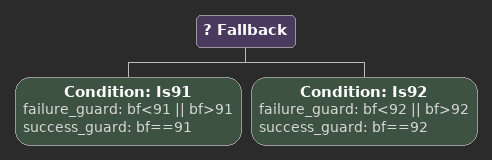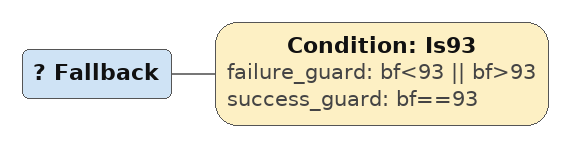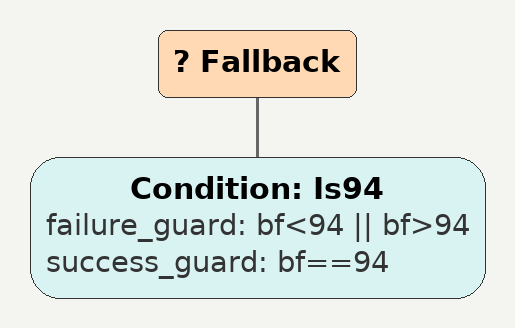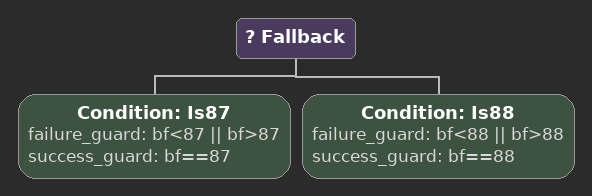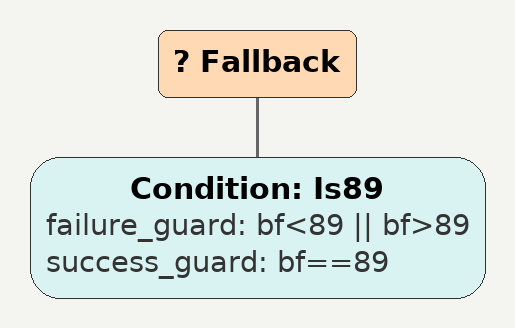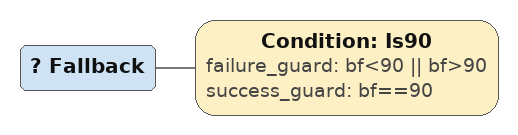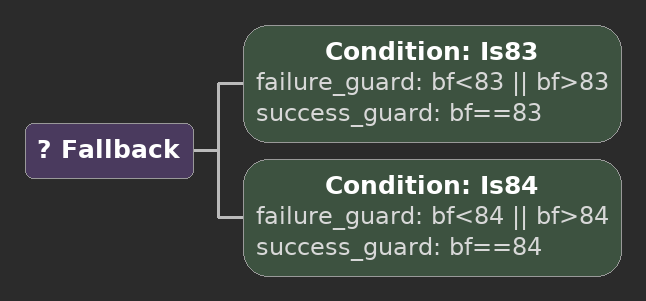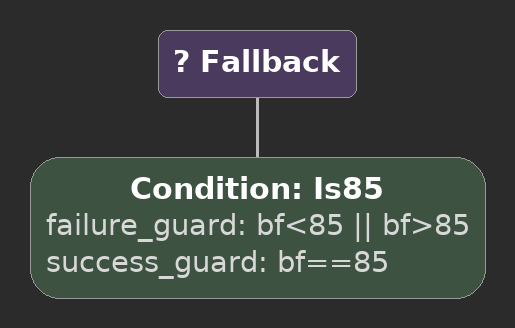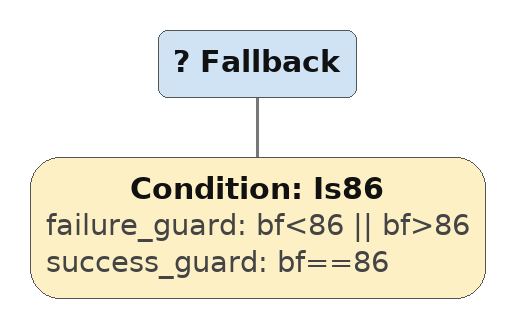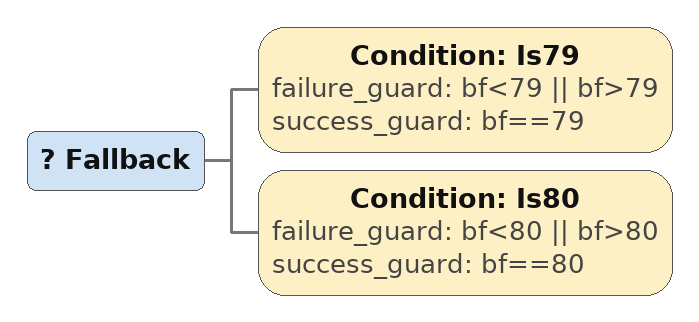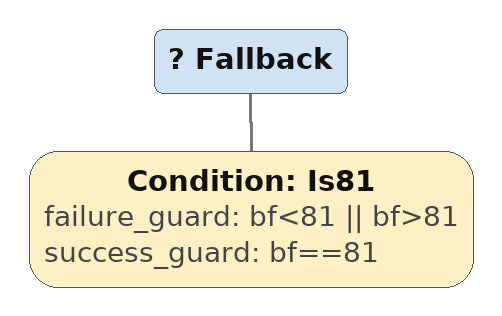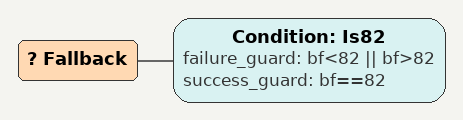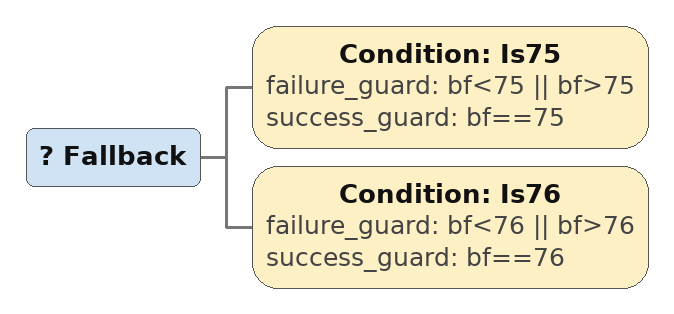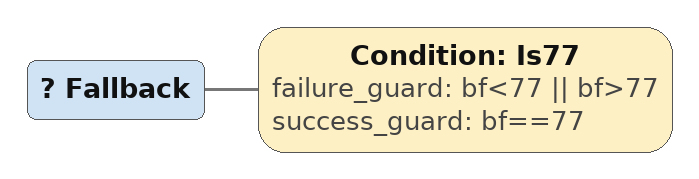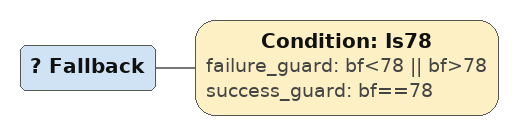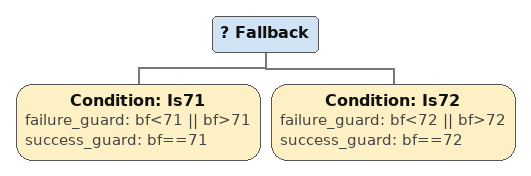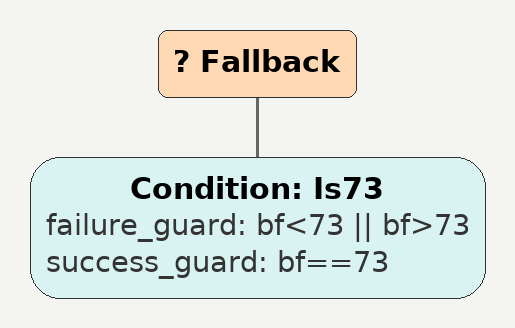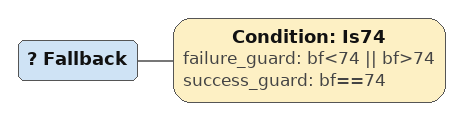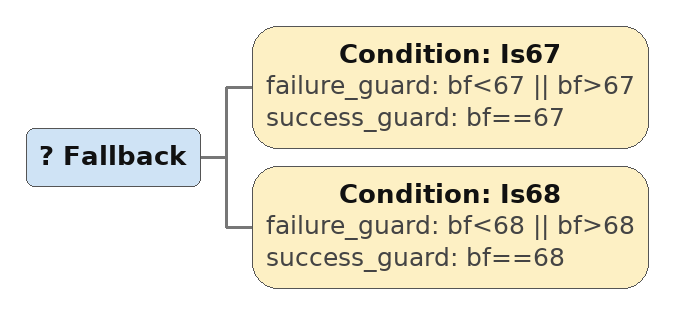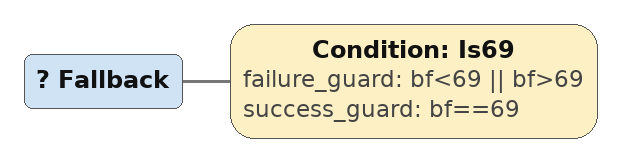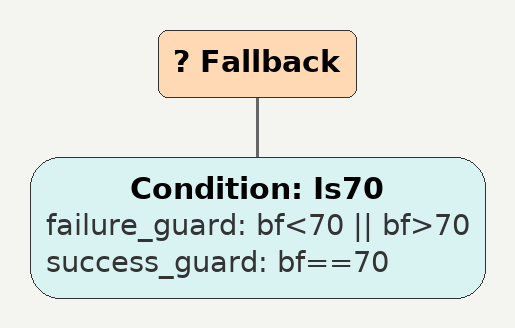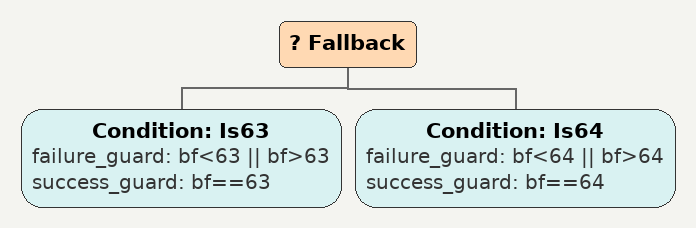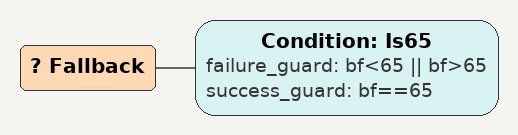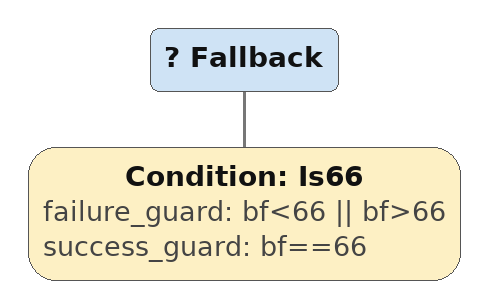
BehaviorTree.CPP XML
<Fallback>
    <Condition ID="Is91" failure_guard="bf&lt;91 || bf>91" success_guard="bf==91"/>
    <Condition ID="Is92" failure_guard="bf&lt;92 || bf>92" success_guard="bf==92"/>
        sequence90
        sequence
        children {
        } end_children
    } end_composite
</Fallback>

<Fallback>
    <Condition ID="Is93" failure_guard="bf&lt;93 || bf>93" success_guard="bf==93"/>
        sequence90
        sequence
        children {
        } end_children
    } end_composite
</Fallback>

<Fallback>
    <Condition ID="Is94" failure_guard="bf&lt;94 || bf>94" success_guard="bf==94"/>
        sequence90
        sequence
        children {
        } end_children
    } end_composite
</Fallback>

<Fallback>
    <Condition ID="Is87" failure_guard="bf&lt;87 || bf>87" success_guard="bf==87"/>
    <Condition ID="Is88" failure_guard="bf&lt;88 || bf>88" success_guard="bf==88"/>
        sequence86
        sequence
        children {
        } end_children
    } end_composite
</Fallback>

<Fallback>
    <Condition ID="Is89" failure_guard="bf&lt;89 || bf>89" success_guard="bf==89"/>
        sequence86
        sequence
        children {
        } end_children
    } end_composite
</Fallback>

<Fallback>
    <Condition ID="Is90" failure_guard="bf&lt;90 || bf>90" success_guard="bf==90"/>
        sequence86
        sequence
        children {
        } end_children
    } end_composite
</Fallback>

<Fallback>
    <Condition ID="Is83" failure_guard="bf&lt;83 || bf>83" success_guard="bf==83"/>
    <Condition ID="Is84" failure_guard="bf&lt;84 || bf>84" success_guard="bf==84"/>
        sequence82
        sequence
        children {
        } end_children
    } end_composite
</Fallback>

<Fallback>
    <Condition ID="Is85" failure_guard="bf&lt;85 || bf>85" success_guard="bf==85"/>
        sequence82
        sequence
        children {
        } end_children
    } end_composite
</Fallback>

<Fallback>
    <Condition ID="Is86" failure_guard="bf&lt;86 || bf>86" success_guard="bf==86"/>
        sequence82
        sequence
        children {
        } end_children
    } end_composite
</Fallback>

<Fallback>
    <Condition ID="Is79" failure_guard="bf&lt;79 || bf>79" success_guard="bf==79"/>
    <Condition ID="Is80" failure_guard="bf&lt;80 || bf>80" success_guard="bf==80"/>
        sequence78
        sequence
        children {
        } end_children
    } end_composite
</Fallback>

<Fallback>
    <Condition ID="Is81" failure_guard="bf&lt;81 || bf>81" success_guard="bf==81"/>
        sequence78
        sequence
        children {
        } end_children
    } end_composite
</Fallback>

<Fallback>
    <Condition ID="Is82" failure_guard="bf&lt;82 || bf>82" success_guard="bf==82"/>
        sequence78
        sequence
        children {
        } end_children
    } end_composite
</Fallback>

<Fallback>
    <Condition ID="Is75" failure_guard="bf&lt;75 || bf>75" success_guard="bf==75"/>
    <Condition ID="Is76" failure_guard="bf&lt;76 || bf>76" success_guard="bf==76"/>
        sequence74
        sequence
        children {
        } end_children
    } end_composite
</Fallback>

<Fallback>
    <Condition ID="Is77" failure_guard="bf&lt;77 || bf>77" success_guard="bf==77"/>
        sequence74
        sequence
        children {
        } end_children
    } end_composite
</Fallback>

<Fallback>
    <Condition ID="Is78" failure_guard="bf&lt;78 || bf>78" success_guard="bf==78"/>
        sequence74
        sequence
        children {
        } end_children
    } end_composite
</Fallback>

<Fallback>
    <Condition ID="Is71" failure_guard="bf&lt;71 || bf>71" success_guard="bf==71"/>
    <Condition ID="Is72" failure_guard="bf&lt;72 || bf>72" success_guard="bf==72"/>
        sequence70
        sequence
        children {
        } end_children
    } end_composite
</Fallback>

<Fallback>
    <Condition ID="Is73" failure_guard="bf&lt;73 || bf>73" success_guard="bf==73"/>
        sequence70
        sequence
        children {
        } end_children
    } end_composite
</Fallback>

<Fallback>
    <Condition ID="Is74" failure_guard="bf&lt;74 || bf>74" success_guard="bf==74"/>
        sequence70
        sequence
        children {
        } end_children
    } end_composite
</Fallback>

<Fallback>
    <Condition ID="Is67" failure_guard="bf&lt;67 || bf>67" success_guard="bf==67"/>
    <Condition ID="Is68" failure_guard="bf&lt;68 || bf>68" success_guard="bf==68"/>
        sequence66
        sequence
        children {
        } end_children
    } end_composite
</Fallback>

<Fallback>
    <Condition ID="Is69" failure_guard="bf&lt;69 || bf>69" success_guard="bf==69"/>
        sequence66
        sequence
        children {
        } end_children
    } end_composite
</Fallback>

<Fallback>
    <Condition ID="Is70" failure_guard="bf&lt;70 || bf>70" success_guard="bf==70"/>
        sequence66
        sequence
        children {
        } end_children
    } end_composite
</Fallback>

<Fallback>
    <Condition ID="Is63" failure_guard="bf&lt;63 || bf>63" success_guard="bf==63"/>
    <Condition ID="Is64" failure_guard="bf&lt;64 || bf>64" success_guard="bf==64"/>
        sequence62
        sequence
        children {
        } end_children
    } end_composite
</Fallback>

<Fallback>
    <Condition ID="Is65" failure_guard="bf&lt;65 || bf>65" success_guard="bf==65"/>
        sequence62
        sequence
        children {
        } end_children
    } end_composite
</Fallback>

<Fallback>
    <Condition ID="Is66" failure_guard="bf&lt;66 || bf>66" success_guard="bf==66"/>
        sequence62
        sequence
        children {
        } end_children
    } end_composite
</Fallback>
